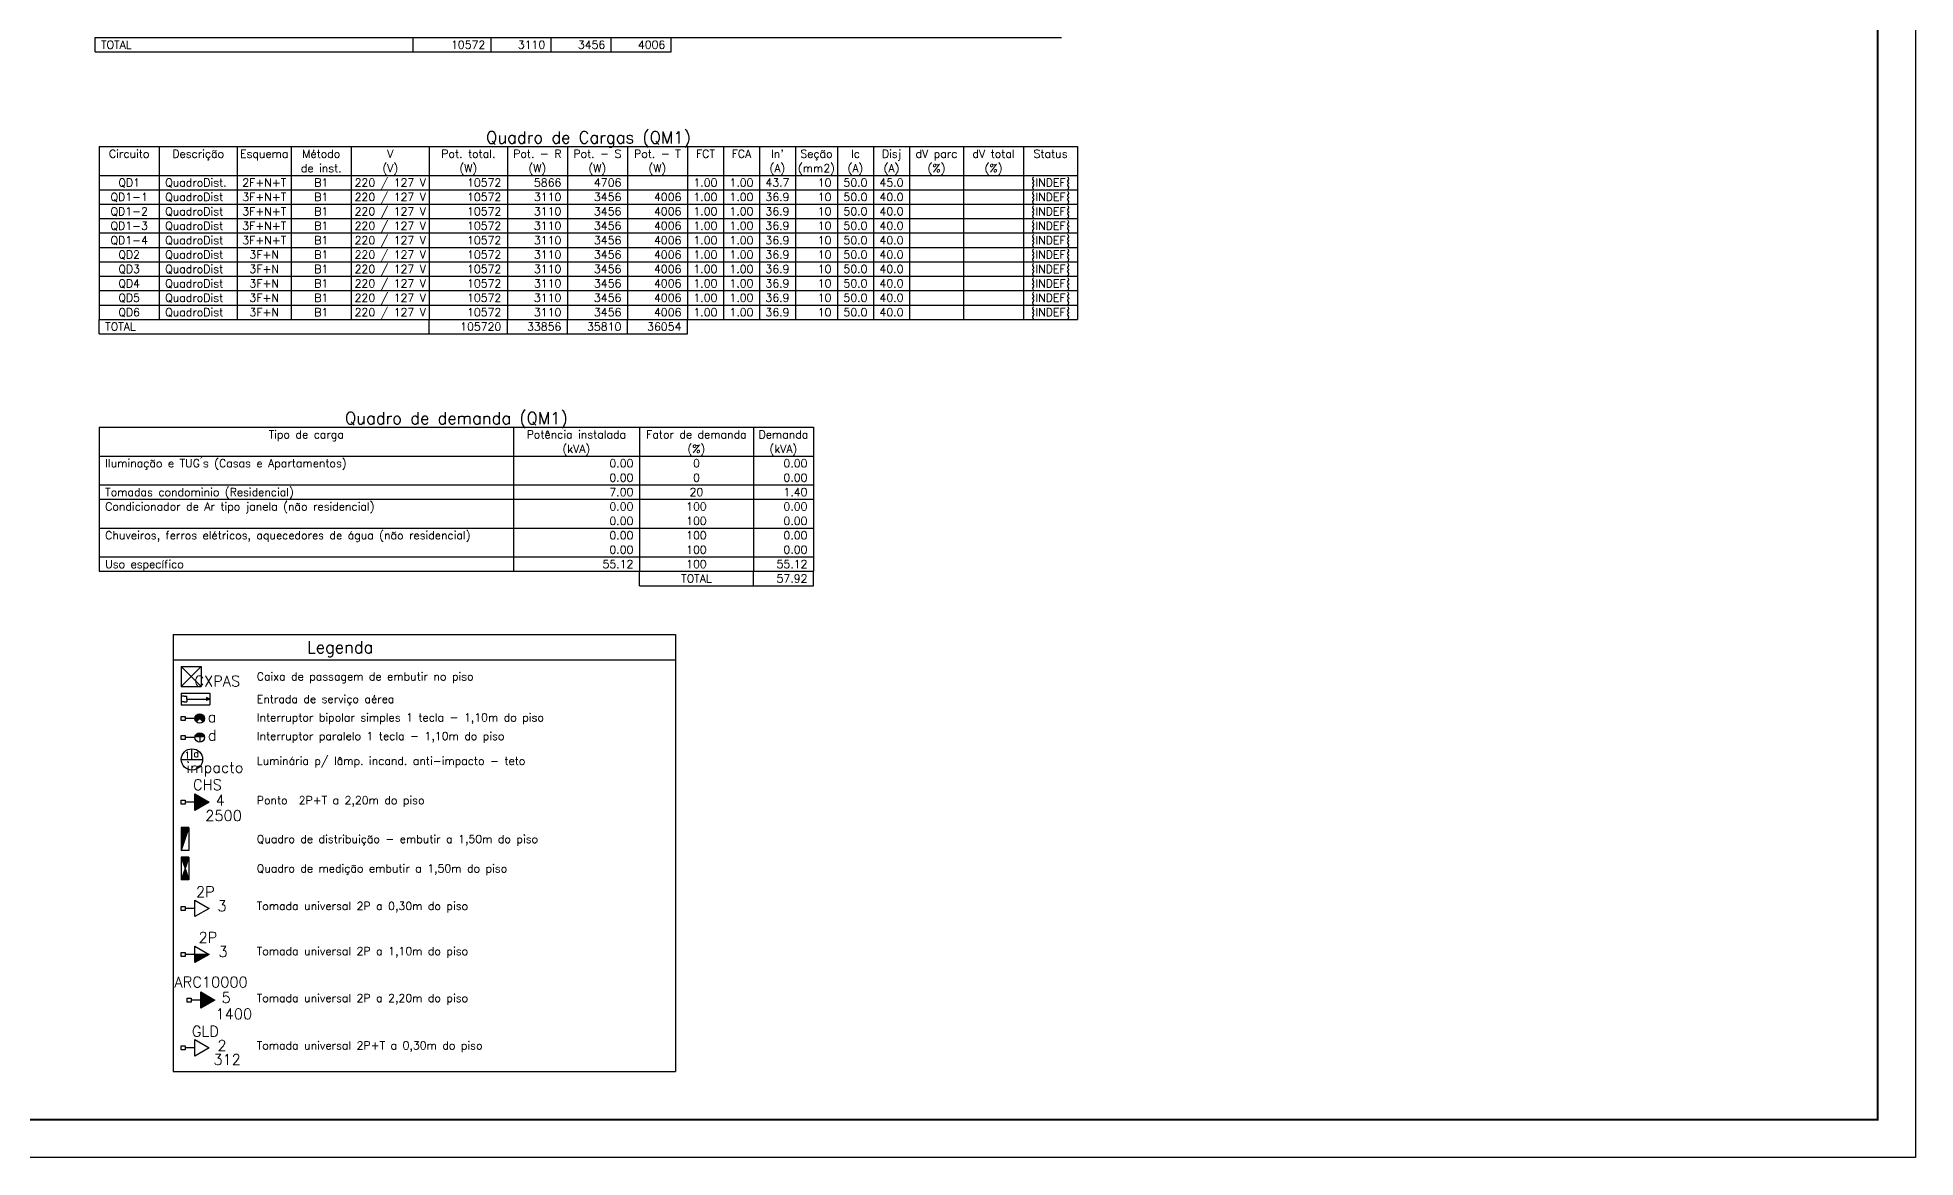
# Model space of a CAD drawing. Extents: x 241 to 398, y 106 to 179.
# Drawn here: x 333.77 to 358.62, y 105.58 to 120.4 of the extents above; entities that cross this region are included whole.
import ezdxf
from ezdxf.enums import TextEntityAlignment as Align

# ---------------------------------------------------------------- set-up
doc = ezdxf.new("R2010")
doc.units = 0
doc.layers.get('0').update_dxf_attribs({"linetype": 'CONTINUOUS'})
for name, color, linetype in [('DI-LINHAS_DO_QUADRO', 1, 'CONTINUOUS'), ('DI-TEXTOS_DO_QUADRO', 7, 'CONTINUOUS'), ('DI-TÍTULO_DO_QUADRO', 1, 'CONTINUOUS'), ('P-SIMBOL', 5, 'CONTINUOUS')]:
    doc.layers.add(name, color=color, linetype=linetype)
doc.styles.add('ARIAL', font='romans.shx')

msp = doc.modelspace()

# ---------------------------------------------------------------- hatches: boundary and pattern name
at = {"layer": 'P-SIMBOL'}
for points in [[(336.0472, 111.6485), (336.0035, 111.6685), (336.0036, 111.6283)], [(335.868, 111.4343), (335.912, 111.3903), (335.9125, 111.3903), (335.869, 111.3458), (335.8665, 111.3478), (335.8615, 111.3543), (335.856, 111.3643), (335.8525, 111.3723), (335.8505, 111.3823), (335.8505, 111.3968), (335.8535, 111.4108), (335.858, 111.4218)], [(335.868, 111.4343), (335.912, 111.3903), (335.9125, 111.3903), (335.869, 111.3458), (335.8665, 111.3478), (335.8615, 111.3543), (335.856, 111.3643), (335.8525, 111.3723), (335.8505, 111.3823), (335.8505, 111.3968), (335.8535, 111.4108), (335.858, 111.4218)], [(335.8675, 111.4337), (335.9115, 111.3897), (335.9115, 111.3896), (335.9115, 111.3894), (335.956, 111.4329), (335.954, 111.4351), (335.9475, 111.4399), (335.9375, 111.4459), (335.9295, 111.4492), (335.9195, 111.4511), (335.905, 111.4513), (335.891, 111.4483), (335.88, 111.4436), (335.8675, 111.4335)], [(335.956, 111.4343), (335.912, 111.3903), (335.9555, 111.3458), (335.9575, 111.3478), (335.9625, 111.3543), (335.9685, 111.3643), (335.9715, 111.3723), (335.9735, 111.3823), (335.9735, 111.3968), (335.9705, 111.4108), (335.966, 111.4218)], [(335.956, 111.4343), (335.912, 111.3903), (335.9555, 111.3458), (335.9575, 111.3478), (335.9625, 111.3543), (335.9685, 111.3643), (335.9715, 111.3723), (335.9735, 111.3823), (335.9735, 111.3968), (335.9705, 111.4108), (335.966, 111.4218)], [(335.912, 111.2028), (335.912, 111.1403), (335.8495, 111.1403), (335.85, 111.15), (335.8555, 111.167), (335.8615, 111.1775), (335.8685, 111.1855), (335.879, 111.1935), (335.892, 111.1996), (335.905, 111.2025), (335.912, 111.2023)], [(335.912, 111.2028), (335.912, 111.1403), (335.9745, 111.1403), (335.974, 111.15), (335.9685, 111.167), (335.9625, 111.1775), (335.9555, 111.1855), (335.945, 111.1935), (335.932, 111.1996), (335.919, 111.2025), (335.912, 111.2023)], [(335.849, 110.1752), (336.0365, 110.2834), (335.849, 110.3917)], [(335.7678, 109.946), (335.668, 109.946), (335.668, 109.6451)], [(335.7678, 109.5569), (335.668, 109.5569), (335.7179, 109.4064)], [(335.7678, 109.2559), (335.7179, 109.4064), (335.668, 109.2559)], [(335.849, 108.2683), (336.0365, 108.2683), (335.849, 108.1601)], [(335.9262, 107.5554), (336.1137, 107.6637), (335.9262, 107.7719)]]:
    msp.add_hatch(color=256, dxfattribs=at).paths.add_polyline_path(points)

# ---------------------------------------------------------------- linework, layer by layer
for p, q in [((358.6156, 143.0579), (358.6156, 105.5821)), ((358.6156, 105.5821), (321.0025, 105.5821))]:
    msp.add_line(p, q)
at = {"const_width": 0.0236}
msp.add_lwpolyline([(321.5025, 142.5579), (358.1156, 142.5579), (358.1156, 106.0821), (321.5025, 106.0821)], close=True, dxfattribs=at)
at = {"layer": 'DI-LINHAS_DO_QUADRO', "linetype": 'Continuous'}
for p, q in [((334.5283, 120.4015), (347.3157, 120.4015)), ((334.5283, 120.2109), (334.5283, 120.4015)), ((338.7378, 120.2109), (338.7378, 120.4015)), ((339.7703, 120.2109), (339.7703, 120.4015)), ((340.5646, 120.2109), (340.5646, 120.4015)), ((341.3588, 120.2109), (341.3588, 120.4015)), ((342.1531, 120.2109), (342.1531, 120.4015)), ((334.5283, 120.2109), (342.1531, 120.2109)), ((334.5823, 118.9591), (334.5823, 116.6717)), ((334.5823, 118.9591), (347.5285, 118.9591)), ((335.3765, 118.9591), (335.3765, 116.6717)), ((336.409, 118.9591), (336.409, 116.6717)), ((337.1239, 118.9591), (337.1239, 116.6717)), ((337.9181, 118.9591), (337.9181, 116.6717)), ((338.9506, 118.9591), (338.9506, 116.6717)), ((339.9832, 118.9591), (339.9832, 116.6717)), ((340.7774, 118.9591), (340.7774, 116.6717)), ((341.5717, 118.9591), (341.5717, 116.6717)), ((342.3659, 118.9591), (342.3659, 116.6717)), ((342.8425, 118.9591), (342.8425, 116.6717)), ((343.319, 118.9591), (343.319, 116.6717)), ((343.7956, 118.9591), (343.7956, 116.6717)), ((344.3515, 118.9591), (344.3515, 116.6717)), ((344.8281, 118.9591), (344.8281, 116.6717)), ((345.3046, 118.9591), (345.3046, 116.6717)), ((346.0195, 118.9591), (346.0195, 116.6717)), ((346.8137, 118.9591), (346.8137, 116.6717)), ((347.5285, 118.9591), (347.5285, 116.6717)), ((334.5823, 118.5779), (347.5285, 118.5779)), ((334.5823, 118.3873), (347.5285, 118.3873)), ((334.5823, 118.1966), (347.5285, 118.1966)), ((334.5823, 118.006), (347.5285, 118.006)), ((334.5823, 117.8154), (347.5285, 117.8154)), ((334.5823, 117.6248), (347.5285, 117.6248)), ((334.5823, 117.4342), (347.5285, 117.4342)), ((334.5823, 117.2435), (347.5285, 117.2435)), ((334.5823, 117.0529), (347.5285, 117.0529)), ((334.5823, 116.8623), (347.5285, 116.8623)), ((334.5823, 116.6717), (347.5285, 116.6717)), ((334.5823, 116.4811), (334.5823, 116.6717)), ((338.9506, 116.4811), (338.9506, 116.6717)), ((339.9832, 116.4811), (339.9832, 116.6717)), ((340.7774, 116.4811), (340.7774, 116.6717)), ((341.5717, 116.4811), (341.5717, 116.6717)), ((342.3659, 116.4811), (342.3659, 116.6717)), ((334.5823, 116.4811), (342.3659, 116.4811)), ((334.5823, 115.2445), (344.0338, 115.2445)), ((334.5823, 115.2445), (334.5823, 113.3383)), ((340.0626, 115.2445), (340.0626, 113.3383)), ((341.7305, 115.2445), (341.7305, 113.3383)), ((343.2396, 115.2445), (343.2396, 113.3383)), ((344.0338, 115.2445), (344.0338, 113.3383)), ((334.5823, 114.8633), (344.0338, 114.8633)), ((334.5823, 114.482), (344.0338, 114.482)), ((334.5823, 114.2914), (344.0338, 114.2914)), ((334.5823, 113.9102), (344.0338, 113.9102)), ((334.5823, 113.5289), (344.0338, 113.5289)), ((334.5823, 113.3383), (344.0338, 113.3383)), ((341.7305, 113.1477), (341.7305, 113.3383)), ((343.2396, 113.1477), (343.2396, 113.3383)), ((344.0338, 113.1477), (344.0338, 113.3383)), ((341.7305, 113.1477), (344.0338, 113.1477)), ((335.5621, 112.5032), (335.5621, 106.7183)), ((335.5621, 112.5032), (342.2067, 112.5032)), ((342.2067, 112.5032), (342.2067, 106.7183)), ((335.5621, 112.1678), (342.2067, 112.1678)), ((335.5621, 106.7183), (342.2067, 106.7183))]:
    msp.add_line(p, q, dxfattribs=at)
at = {"layer": 'P-SIMBOL'}
for p, q in [((335.9329, 112.0796), (335.668, 111.8146)), ((335.668, 112.0796), (335.9329, 111.8146)), ((335.668, 112.0796), (335.668, 111.8146)), ((335.668, 112.0796), (335.9329, 112.0796)), ((335.9329, 112.0796), (335.9329, 111.8146)), ((335.668, 111.8146), (335.9329, 111.8146)), ((335.668, 111.7263), (335.668, 111.5707)), ((335.668, 111.7263), (336.0472, 111.7263)), ((335.7055, 111.686), (335.668, 111.686)), ((335.7055, 111.611), (335.668, 111.611)), ((335.7055, 111.686), (335.743, 111.686)), ((335.7055, 111.611), (335.743, 111.611)), ((335.743, 111.6485), (335.743, 111.686)), ((335.743, 111.6485), (335.743, 111.611)), ((335.743, 111.6485), (336.0036, 111.6484)), ((336.0035, 111.6685), (336.0036, 111.6283)), ((336.0472, 111.6485), (336.0035, 111.6685)), ((336.0472, 111.6485), (336.0036, 111.6283)), ((336.0472, 111.7263), (336.0472, 111.5707)), ((335.668, 111.5707), (336.0472, 111.5707)), ((335.668, 111.3639), (335.668, 111.417)), ((335.668, 111.417), (335.721, 111.417)), ((335.721, 111.3639), (335.668, 111.3639)), ((335.721, 111.417), (335.721, 111.3639)), ((335.8495, 111.3904), (335.721, 111.3904)), ((335.8675, 111.3462), (335.912, 111.3904)), ((335.912, 111.3904), (335.956, 111.3462)), ((335.668, 111.1138), (335.668, 111.1668)), ((335.668, 111.1668), (335.721, 111.1668)), ((335.721, 111.1138), (335.668, 111.1138)), ((335.721, 111.1668), (335.721, 111.1138)), ((335.8495, 111.1403), (335.721, 111.1403)), ((335.912, 111.2028), (335.912, 111.0778)), ((335.668, 110.8483), (335.9505, 110.8483)), ((335.8092, 110.8483), (335.8092, 110.9896)), ((335.849, 110.3917), (336.0365, 110.2834)), ((335.849, 110.1752), (335.849, 110.3917)), ((335.668, 110.2569), (335.668, 110.3099)), ((335.668, 110.3099), (335.721, 110.3099)), ((335.721, 110.2569), (335.668, 110.2569)), ((335.721, 110.3099), (335.721, 110.2569)), ((335.849, 110.2834), (335.721, 110.2834)), ((336.0365, 110.2834), (335.849, 110.1752)), ((335.7678, 109.946), (335.668, 109.6451)), ((335.668, 109.946), (335.668, 109.6451)), ((335.7678, 109.946), (335.668, 109.946)), ((335.7678, 109.946), (335.7678, 109.6451)), ((335.7678, 109.6451), (335.668, 109.6451)), ((335.668, 109.5569), (335.668, 109.2559)), ((335.7678, 109.5569), (335.668, 109.5569)), ((335.668, 109.5569), (335.7179, 109.4064)), ((335.7179, 109.4064), (335.668, 109.2559)), ((335.7678, 109.5569), (335.7179, 109.4064)), ((335.7179, 109.4064), (335.7678, 109.2559)), ((335.7678, 109.5569), (335.7678, 109.2559)), ((335.7678, 109.2559), (335.668, 109.2559)), ((335.668, 108.8515), (335.668, 108.9045)), ((335.668, 108.9045), (335.721, 108.9045)), ((335.721, 108.8515), (335.668, 108.8515)), ((335.721, 108.9045), (335.721, 108.8515)), ((335.849, 108.878), (335.721, 108.878)), ((335.849, 108.7698), (335.849, 108.9863)), ((335.849, 108.9863), (336.0365, 108.878)), ((336.0365, 108.878), (335.849, 108.7698)), ((335.849, 108.1601), (335.849, 108.3766)), ((335.849, 108.3766), (336.0365, 108.2683)), ((335.668, 108.2418), (335.668, 108.2948)), ((335.668, 108.2948), (335.721, 108.2948)), ((335.721, 108.2418), (335.668, 108.2418)), ((335.721, 108.2948), (335.721, 108.2418)), ((335.849, 108.2683), (335.721, 108.2683)), ((336.0365, 108.2683), (335.849, 108.1601)), ((336.0365, 108.2683), (335.849, 108.2683)), ((335.7452, 107.6902), (335.7982, 107.6902)), ((335.7452, 107.6371), (335.7452, 107.6902)), ((335.7982, 107.6371), (335.7452, 107.6371)), ((335.7982, 107.6902), (335.7982, 107.6371)), ((335.9262, 107.6637), (335.7982, 107.6637)), ((335.9262, 107.7719), (336.1137, 107.6637)), ((335.9262, 107.5554), (335.9262, 107.7719)), ((336.1137, 107.6637), (335.9262, 107.5554)), ((335.849, 106.9244), (335.849, 107.1409)), ((335.849, 107.1409), (336.0365, 107.0326)), ((335.668, 107.0061), (335.668, 107.0591)), ((335.668, 107.0591), (335.721, 107.0591)), ((335.721, 107.0061), (335.668, 107.0061)), ((335.721, 107.0591), (335.721, 107.0061)), ((335.849, 107.0326), (335.721, 107.0326)), ((336.0365, 107.0326), (335.849, 106.9244))]:
    msp.add_line(p, q, dxfattribs=at)
for centre, radius in [((335.912, 111.3904), 0.0625), ((335.912, 111.1403), 0.0625), ((335.8092, 110.8483), 0.1412)]:
    msp.add_circle(centre, radius, dxfattribs=at)

# ---------------------------------------------------------------- texts
at = {"layer": 'DI-TEXTOS_DO_QUADRO', "style": 'ARIAL'}
for s, p in [('TOTAL', (334.6077, 120.2533)), ('QuadroDist.', (335.4559, 118.4296)), ('QuadroDist', (335.4559, 118.239)), ('QuadroDist', (335.4559, 118.0484)), ('QuadroDist', (335.4559, 117.8578)), ('QuadroDist', (335.4559, 117.6671)), ('QuadroDist', (335.4559, 117.4765)), ('QuadroDist', (335.4559, 117.2859)), ('QuadroDist', (335.4559, 117.0953)), ('QuadroDist', (335.4559, 116.9047)), ('QuadroDist', (335.4559, 116.714)), ('TOTAL', (334.6617, 116.5234)), ('Iluminação e TUG´s (Casas e Apartamentos)', (334.6617, 114.715)), ('Tomadas condominio (Residencial)', (334.6617, 114.3338)), ('Condicionador de Ar tipo janela (não residencial)', (334.6617, 114.1431)), ('Chuveiros, ferros elétricos, aquecedores de água (não residencial)', (334.6617, 113.7619)), ('Uso específico', (334.6617, 113.3807)), ('Caixa de passagem de embutir no piso', (336.6679, 111.8941)), ('Entrada de serviço aérea ', (336.6679, 111.5956)), ('Interruptor bipolar simples 1 tecla - 1,10m do piso', (336.6679, 111.3522)), ('Interruptor paralelo 1 tecla - 1,10m do piso', (336.6679, 111.1058)), ('Luminária p/ lâmp. incand. anti-impacto - teto', (336.6679, 110.7777)), ('Ponto  2P+T a 2,20m do piso', (336.6679, 110.2559)), ('Quadro de distribuição - embutir a 1,50m do piso', (336.6679, 109.7426)), ('Quadro de medição embutir a 1,50m do piso', (336.6679, 109.3535)), ('Tomada universal 2P a 0,30m do piso', (336.6679, 108.8569)), ('Tomada universal 2P a 1,10m do piso', (336.6679, 108.2596)), ('Tomada universal 2P a 2,20m do piso', (336.6679, 107.6389)), ('Tomada universal 2P+T a 0,30m do piso', (336.6679, 107.0115))]:
    msp.add_text(s, height=0.1059, dxfattribs=at).set_placement(p)
for s, p in [('10572', (339.6909, 120.2533)), ('3110', (340.4851, 120.2533)), ('3456', (341.2794, 120.2533)), ('4006', (342.0736, 120.2533)), ('10572', (339.9037, 118.4296)), ('5866', (340.698, 118.4296)), ('4706', (341.4922, 118.4296)), ('1.00', (342.763, 118.4296)), ('1.00', (343.2396, 118.4296)), ('43.7', (343.7161, 118.4296)), ('10', (344.2721, 118.4296)), ('50.0', (344.7487, 118.4296)), ('45.0', (345.2252, 118.4296)), ('10572', (339.9037, 118.239)), ('3110', (340.698, 118.239)), ('3456', (341.4922, 118.239)), ('4006', (342.2865, 118.239)), ('1.00', (342.763, 118.239)), ('1.00', (343.2396, 118.239)), ('36.9', (343.7161, 118.239)), ('10', (344.2721, 118.239)), ('50.0', (344.7487, 118.239)), ('40.0', (345.2252, 118.239)), ('10572', (339.9037, 118.0484)), ('3110', (340.698, 118.0484)), ('3456', (341.4922, 118.0484)), ('4006', (342.2865, 118.0484)), ('1.00', (342.763, 118.0484)), ('1.00', (343.2396, 118.0484)), ('36.9', (343.7161, 118.0484)), ('10', (344.2721, 118.0484)), ('50.0', (344.7487, 118.0484)), ('40.0', (345.2252, 118.0484)), ('10572', (339.9037, 117.8578)), ('3110', (340.698, 117.8578)), ('3456', (341.4922, 117.8578)), ('4006', (342.2865, 117.8578)), ('1.00', (342.763, 117.8578)), ('1.00', (343.2396, 117.8578)), ('36.9', (343.7161, 117.8578)), ('10', (344.2721, 117.8578)), ('50.0', (344.7487, 117.8578)), ('40.0', (345.2252, 117.8578)), ('10572', (339.9037, 117.6671)), ('10572', (339.9037, 117.4765)), ('3110', (340.698, 117.6671)), ('3110', (340.698, 117.4765)), ('3456', (341.4922, 117.6671)), ('3456', (341.4922, 117.4765)), ('4006', (342.2865, 117.6671)), ('4006', (342.2865, 117.4765)), ('1.00', (342.763, 117.6671)), ('1.00', (342.763, 117.4765)), ('1.00', (343.2396, 117.6671)), ('1.00', (343.2396, 117.4765)), ('36.9', (343.7161, 117.6671)), ('36.9', (343.7161, 117.4765)), ('10', (344.2721, 117.6671)), ('10', (344.2721, 117.4765)), ('50.0', (344.7487, 117.6671)), ('50.0', (344.7487, 117.4765)), ('40.0', (345.2252, 117.6671)), ('40.0', (345.2252, 117.4765)), ('10572', (339.9037, 117.2859)), ('3110', (340.698, 117.2859)), ('3456', (341.4922, 117.2859)), ('4006', (342.2865, 117.2859)), ('1.00', (342.763, 117.2859)), ('1.00', (343.2396, 117.2859)), ('36.9', (343.7161, 117.2859)), ('10', (344.2721, 117.2859)), ('50.0', (344.7487, 117.2859)), ('40.0', (345.2252, 117.2859)), ('10572', (339.9037, 117.0953)), ('3110', (340.698, 117.0953)), ('3456', (341.4922, 117.0953)), ('4006', (342.2865, 117.0953)), ('1.00', (342.763, 117.0953)), ('1.00', (343.2396, 117.0953)), ('36.9', (343.7161, 117.0953)), ('10', (344.2721, 117.0953)), ('50.0', (344.7487, 117.0953)), ('40.0', (345.2252, 117.0953)), ('10572', (339.9037, 116.9047)), ('10572', (339.9037, 116.714)), ('3110', (340.698, 116.9047)), ('3110', (340.698, 116.714)), ('3456', (341.4922, 116.9047)), ('3456', (341.4922, 116.714)), ('4006', (342.2865, 116.9047)), ('4006', (342.2865, 116.714)), ('1.00', (342.763, 116.9047)), ('1.00', (342.763, 116.714)), ('1.00', (343.2396, 116.9047)), ('1.00', (343.2396, 116.714)), ('36.9', (343.7161, 116.9047)), ('36.9', (343.7161, 116.714)), ('10', (344.2721, 116.9047)), ('10', (344.2721, 116.714)), ('50.0', (344.7487, 116.9047)), ('50.0', (344.7487, 116.714)), ('40.0', (345.2252, 116.9047)), ('40.0', (345.2252, 116.714)), ('105720', (339.9037, 116.5234)), ('33856', (340.698, 116.5234)), ('35810', (341.4922, 116.5234)), ('36054', (342.2865, 116.5234)), ('0.00', (341.6511, 114.715)), ('0.00', (343.9544, 114.715)), ('0.00', (341.6511, 114.5244)), ('0.00', (343.9544, 114.5244)), ('7.00', (341.6511, 114.3338)), ('1.40', (343.9544, 114.3338)), ('0.00', (341.6511, 114.1431)), ('0.00', (341.6511, 113.9525)), ('0.00', (343.9544, 114.1431)), ('0.00', (343.9544, 113.9525)), ('0.00', (341.6511, 113.7619)), ('0.00', (343.9544, 113.7619)), ('0.00', (341.6511, 113.5713)), ('0.00', (343.9544, 113.5713)), ('55.12', (341.6511, 113.3807)), ('55.12', (343.9544, 113.3807)), ('57.92', (343.9544, 113.19))]:
    msp.add_text(s, height=0.1059, dxfattribs=at).set_placement(p, align=Align.RIGHT)
for s, p in [('Circuito', (334.9794, 118.8109)), ('Descrição', (335.8928, 118.8109)), ('Esquema', (336.7664, 118.8109)), ('Método', (337.521, 118.8109)), ('V', (338.4344, 118.8109)), ('Pot. total.', (339.4669, 118.8109)), ('Pot. - R', (340.3803, 118.8109)), ('Pot. - S', (341.1745, 118.8109)), ('Pot. - T', (341.9688, 118.8109)), ('FCT', (342.6042, 118.8109)), ('FCA', (343.0807, 118.8109)), ("In'", (343.5573, 118.8109)), ('Seção', (344.0735, 118.8109)), ('Ic', (344.5898, 118.8109)), ('Disj', (345.0664, 118.8109)), ('dV parc', (345.662, 118.8109)), ('dV total', (346.4166, 118.8109)), ('Status', (347.1711, 118.8109)), ('QD1', (334.9794, 118.4296)), ('2F+N+T', (336.7664, 118.4296)), ('de inst.', (337.521, 118.6202)), ('B1', (337.521, 118.4296)), ('220 / 127 V', (338.4344, 118.4296)), ('(V)', (338.4344, 118.6202)), ('(W)', (339.4669, 118.6202)), ('(W)', (340.3803, 118.6202)), ('(W)', (341.1745, 118.6202)), ('(W)', (341.9688, 118.6202)), ('(A)', (343.5573, 118.6202)), ('(mm2)', (344.0735, 118.6202)), ('(A)', (344.5898, 118.6202)), ('(A)', (345.0664, 118.6202)), ('(%)', (345.662, 118.6202)), ('(%)', (346.4166, 118.6202)), ('{INDEF}', (347.1711, 118.4296)), ('QD1-1', (334.9794, 118.239)), ('3F+N+T', (336.7664, 118.239)), ('B1', (337.521, 118.239)), ('220 / 127 V', (338.4344, 118.239)), ('{INDEF}', (347.1711, 118.239)), ('QD1-2', (334.9794, 118.0484)), ('3F+N+T', (336.7664, 118.0484)), ('B1', (337.521, 118.0484)), ('220 / 127 V', (338.4344, 118.0484)), ('{INDEF}', (347.1711, 118.0484)), ('QD1-3', (334.9794, 117.8578)), ('3F+N+T', (336.7664, 117.8578)), ('B1', (337.521, 117.8578)), ('220 / 127 V', (338.4344, 117.8578)), ('220 / 127 V', (338.4344, 117.6671)), ('{INDEF}', (347.1711, 117.8578)), ('{INDEF}', (347.1711, 117.6671)), ('QD1-4', (334.9794, 117.6671)), ('QD2', (334.9794, 117.4765)), ('3F+N+T', (336.7664, 117.6671)), ('3F+N', (336.7664, 117.4765)), ('B1', (337.521, 117.6671)), ('B1', (337.521, 117.4765)), ('220 / 127 V', (338.4344, 117.4765)), ('{INDEF}', (347.1711, 117.4765)), ('QD3', (334.9794, 117.2859)), ('3F+N', (336.7664, 117.2859)), ('B1', (337.521, 117.2859)), ('220 / 127 V', (338.4344, 117.2859)), ('{INDEF}', (347.1711, 117.2859)), ('QD4', (334.9794, 117.0953)), ('3F+N', (336.7664, 117.0953)), ('B1', (337.521, 117.0953)), ('220 / 127 V', (338.4344, 117.0953)), ('{INDEF}', (347.1711, 117.0953)), ('QD5', (334.9794, 116.9047)), ('QD6', (334.9794, 116.714)), ('3F+N', (336.7664, 116.9047)), ('3F+N', (336.7664, 116.714)), ('B1', (337.521, 116.9047)), ('B1', (337.521, 116.714)), ('220 / 127 V', (338.4344, 116.9047)), ('220 / 127 V', (338.4344, 116.714)), ('{INDEF}', (347.1711, 116.9047)), ('{INDEF}', (347.1711, 116.714)), ('Tipo de carga', (337.3224, 115.0962)), ('Potência instalada', (340.8965, 115.0962)), ('Fator de demanda', (342.485, 115.0962)), ('Demanda', (343.6367, 115.0962)), ('(kVA)', (340.8965, 114.9056)), ('(%)', (342.485, 114.9056)), ('0', (342.485, 114.715)), ('(kVA)', (343.6367, 114.9056)), ('0', (342.485, 114.5244)), ('20', (342.485, 114.3338)), ('100', (342.485, 114.1431)), ('100', (342.485, 113.9525)), ('100', (342.485, 113.7619)), ('100', (342.485, 113.5713)), ('100', (342.485, 113.3807)), ('TOTAL', (342.485, 113.19))]:
    msp.add_text(s, height=0.1059, dxfattribs=at).set_placement(p, align=Align.CENTER)
at = {"layer": 'DI-TÍTULO_DO_QUADRO', "style": 'ARIAL'}
for s, p in [('Quadro de Cargas (QM1)', (341.0554, 119.0015)), ('Quadro de demanda (QM1)', (339.308, 115.2869)), ('Legenda', (337.7709, 112.2561))]:
    msp.add_text(s, height=0.15885, dxfattribs=at).set_placement(p, align=Align.CENTER)
at = {"layer": 'P-SIMBOL', "style": 'ARIAL'}
for s, height, p in [('CXPAS', 0.1412, (336.1453, 111.8151)), ('1', 0.0882, (335.7476, 110.8633)), ('d', 0.0882, (335.866, 110.8807)), ('impacto', 0.1412, (336.1127, 110.6717)), ('CHS', 0.1412, (336.0139, 110.4423)), ('4', 0.1412, (336.1844, 110.2383)), ('2500', 0.1412, (336.2279, 110.0343)), ('2P', 0.1412, (335.9871, 109.0265)), ('3', 0.1412, (336.2078, 108.8392)), ('2P', 0.1412, (336.0206, 108.4225)), ('3', 0.1412, (336.2212, 108.2352)), ('ARC10000', 0.1412, (336.0633, 107.8319)), ('5', 0.1412, (336.2622, 107.6264)), ('1400', 0.1412, (336.3643, 107.4106)), ('GLD', 0.1412, (335.9871, 107.1811)), ('2', 0.1412, (336.2078, 106.9938)), ('312', 0.1412, (336.2747, 106.8066))]:
    msp.add_text(s, height=height, dxfattribs=at).set_placement(p, align=Align.CENTER)
for s, p in [('a', (336.0186, 111.3412)), ('d', (336.0207, 111.0985))]:
    msp.add_text(s, height=0.1412, dxfattribs=at).set_placement(p)

doc.saveas('drawing.dxf')
